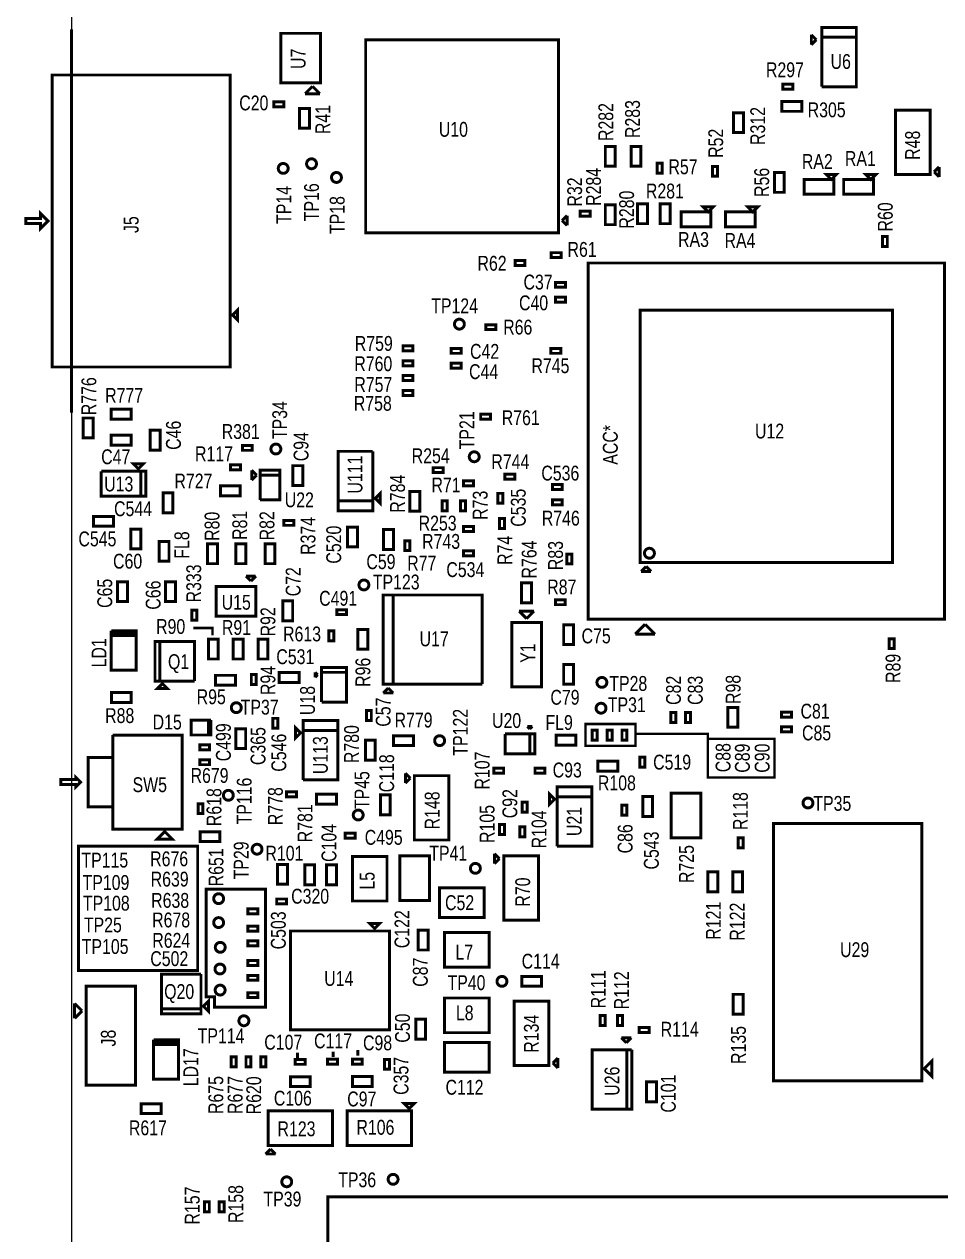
# Model space of a CAD drawing. Extents: x -19 to 106, y -45 to 160.
# Drawn here: x -6.2 to 40.8, y 55.1 to 117.2 of the extents above; entities that cross this region are included whole.
import ezdxf
from ezdxf.enums import TextEntityAlignment as Align

# ---------------------------------------------------------------- set-up
doc = ezdxf.new("R2010")
doc.units = 0
for name, color, linetype in [('BG_OUTLINE', 95, 'CONTINUOUS'), ('PG_ASSEMBLY_TOP', 120, 'CONTINUOUS'), ('RD_ASSEMBLY_TOP', 120, 'CONTINUOUS')]:
    doc.layers.add(name, color=color, linetype=linetype)

msp = doc.modelspace()

# ---------------------------------------------------------------- linework, layer by layer
at = {"layer": 'BG_OUTLINE'}
msp.add_lwpolyline([(-3.809746, -3.81), (81.190084, -3.81), (81.190084, 146.286728), (-3.809746, 146.286728)], close=True, dxfattribs=at)
at = {"layer": 'BG_OUTLINE', "const_width": 0.1524}
msp.add_lwpolyline([(-3.809746, 116.93906), (-3.809746, 97.25406)], dxfattribs=at)
at = {"layer": 'PG_ASSEMBLY_TOP'}
for points, const_width in [([(34.70529, 113.98504), (36.48329, 113.98504), (36.48329, 117.03304), (34.70529, 117.03304), (34.70529, 116.52504), (36.48329, 116.52504)], 0.1524), ([(8.967978, 114.188494), (8.967978, 116.728494), (6.935978, 116.728494), (6.935978, 114.188494), (8.967978, 114.188494)], 0.1524), ([(21.19757, 116.39296), (11.29157, 116.39296), (11.29157, 106.48696), (21.19757, 106.48696), (21.19757, 116.39296)], 0.1524), ([(34.17189, 116.65204), (34.17189, 116.14404)], 0.1524), ([(34.42589, 116.39804), (34.17189, 116.65204)], 0.1524), ([(34.17189, 116.14404), (34.42589, 116.39804)], 0.1524), ([(36.48329, 116.52504), (34.70529, 116.52504), (34.70529, 113.98504)], 0.1524), ([(4.334256, 114.58956), (4.334256, 99.60356), (-4.809744, 99.60356), (-4.809744, 114.58956), (4.334256, 114.58956)], 0.1524), ([(8.561578, 114.010694), (8.180578, 113.629694)], 0.1524), ([(8.180578, 113.629694), (8.942578, 113.629694)], 0.1524), ([(8.942578, 113.629694), (8.561578, 114.010694)], 0.1524), ([(32.708342, 113.8682), (33.216342, 113.8682), (33.216342, 114.1222), (32.708342, 114.1222), (32.708342, 113.8682)], 0.1524), ([(6.57987, 112.96396), (7.08787, 112.96396), (7.08787, 113.21796), (6.57987, 113.21796), (6.57987, 112.96396)], 0.1524), ([(32.6644, 112.7252), (33.6804, 112.7252), (33.6804, 113.2332), (32.6644, 113.2332), (32.6644, 112.7252)], 0.1524), ([(8.4074, 111.8616), (8.4074, 112.8776), (7.8994, 112.8776), (7.8994, 111.8616), (8.4074, 111.8616)], 0.1524), ([(30.1752, 112.649), (30.1752, 111.633), (30.6832, 111.633), (30.6832, 112.649), (30.1752, 112.649)], 0.1524), ([(40.27297, 112.789462), (38.49497, 112.789462), (38.49497, 109.487462), (40.27297, 109.487462), (40.27297, 112.789462)], 0.1524), ([(23.5966, 110.9218), (23.5966, 109.9058), (24.1046, 109.9058), (24.1046, 110.9218), (23.5966, 110.9218)], 0.1524), ([(24.9174, 110.9218), (24.9174, 109.9058), (25.4254, 109.9058), (25.4254, 110.9218), (24.9174, 110.9218)], 0.1524), ([(26.5176, 109.5502), (26.5176, 110.0582), (26.2636, 110.0582), (26.2636, 109.5502), (26.5176, 109.5502)], 0.1524), ([(29.101034, 109.899958), (29.101034, 109.391958), (29.355034, 109.391958), (29.355034, 109.899958), (29.101034, 109.899958)], 0.1524), ([(32.27705, 109.584236), (32.27705, 108.568236), (32.78505, 108.568236), (32.78505, 109.584236), (32.27705, 109.584236)], 0.1524), ([(35.45205, 109.482636), (34.94405, 109.482636), (35.19805, 109.228636), (35.45205, 109.482636)], 0.1524), ([(37.48405, 109.482636), (36.97605, 109.482636), (37.23005, 109.228636), (37.48405, 109.482636)], 0.1524), ([(40.73017, 109.868462), (40.47617, 109.614462)], 0.1524), ([(40.47617, 109.614462), (40.73017, 109.360462)], 0.1524), ([(40.73017, 109.360462), (40.73017, 109.868462)], 0.1524), ([(35.32505, 108.466636), (33.80105, 108.466636), (33.80105, 109.228636), (35.32505, 109.228636), (35.32505, 108.466636)], 0.1524), ([(37.35705, 108.466636), (35.83305, 108.466636), (35.83305, 109.228636), (37.35705, 109.228636), (37.35705, 108.466636)], 0.1524), ([(-5.019802, 107.09656), (-5.400802, 107.47756), (-5.400802, 107.22356), (-6.162802, 107.22356), (-6.162802, 106.96956), (-5.400802, 106.96956), (-5.400802, 106.71556), (-5.019802, 107.09656)], 0.1524), ([(22.308312, 107.346242), (22.816312, 107.346242), (22.816312, 107.600242), (22.308312, 107.600242), (22.308312, 107.346242)], 0.1524), ([(23.5966, 107.9246), (23.5966, 106.9086), (24.1046, 106.9086), (24.1046, 107.9246), (23.5966, 107.9246)], 0.1524), ([(25.2476, 107.9754), (25.2476, 106.9594), (25.7556, 106.9594), (25.7556, 107.9754), (25.2476, 107.9754)], 0.1524), ([(26.416, 107.9754), (26.416, 106.9594), (26.924, 106.9594), (26.924, 107.9754), (26.416, 107.9754)], 0.1524), ([(29.006546, 106.80319), (27.482546, 106.80319), (27.482546, 107.56519), (29.006546, 107.56519), (29.006546, 106.80319)], 0.1524), ([(29.133546, 107.81919), (28.625546, 107.81919), (28.879546, 107.56519), (29.133546, 107.81919)], 0.1524), ([(31.289498, 106.80319), (29.765498, 106.80319), (29.765498, 107.56519), (31.289498, 107.56519), (31.289498, 106.80319)], 0.1524), ([(31.416498, 107.81919), (30.908498, 107.81919), (31.162498, 107.56519), (31.416498, 107.81919)], 0.1524), ([(21.62937, 107.37596), (21.37537, 107.12196)], 0.1524), ([(21.37537, 107.12196), (21.62937, 106.86796)], 0.1524), ([(21.62937, 106.86796), (21.62937, 107.37596)], 0.1524), ([(38.0746, 105.791), (38.0746, 106.299), (37.8206, 106.299), (37.8206, 105.791), (38.0746, 105.791)], 0.1524), ([(18.960592, 104.81056), (19.468592, 104.81056), (19.468592, 105.06456), (18.960592, 105.06456), (18.960592, 104.81056)], 0.1524), ([(21.325078, 105.471468), (20.817078, 105.471468), (20.817078, 105.217468), (21.325078, 105.217468), (21.325078, 105.471468)], 0.1524), ([(41.00703, 86.653624), (41.00703, 104.941624), (22.71903, 104.941624), (22.71903, 86.653624), (41.00703, 86.653624)], 0.1524), ([(21.04517, 103.693468), (21.55317, 103.693468), (21.55317, 103.947468), (21.04517, 103.947468), (21.04517, 103.693468)], 0.1524), ([(21.55317, 103.185468), (21.04517, 103.185468), (21.04517, 102.931468), (21.55317, 102.931468), (21.55317, 103.185468)], 0.1524), ([(4.461256, 102.27056), (4.715256, 102.52456), (4.715256, 102.01656), (4.461256, 102.27056)], 0.1524), ([(38.33749, 89.56802), (38.33749, 102.52202), (25.38349, 102.52202), (25.38349, 89.56802), (38.33749, 89.56802)], 0.1524), ([(17.46377, 101.521006), (17.97177, 101.521006), (17.97177, 101.775006), (17.46377, 101.775006), (17.46377, 101.521006)], 0.1524), ([(13.716, 100.6856), (13.208, 100.6856), (13.208, 100.4316), (13.716, 100.4316), (13.716, 100.6856)], 0.1524), ([(16.18742, 100.558092), (15.67942, 100.558092), (15.67942, 100.304092), (16.18742, 100.304092), (16.18742, 100.558092)], 0.1524), ([(21.3106, 100.5586), (20.8026, 100.5586), (20.8026, 100.3046), (21.3106, 100.3046), (21.3106, 100.5586)], 0.1524), ([(13.716, 99.9236), (13.208, 99.9236), (13.208, 99.6696), (13.716, 99.6696), (13.716, 99.9236)], 0.1524), ([(16.18742, 99.796092), (15.67942, 99.796092), (15.67942, 99.542092), (16.18742, 99.542092), (16.18742, 99.796092)], 0.1524), ([(13.716, 99.1616), (13.208, 99.1616), (13.208, 98.9076), (13.716, 98.9076), (13.716, 99.1616)], 0.1524), ([(13.716, 98.3996), (13.208, 98.3996), (13.208, 98.1456), (13.716, 98.1456), (13.716, 98.3996)], 0.1524), ([(-3.2131, 96.985582), (-3.2131, 95.969582), (-2.7051, 95.969582), (-2.7051, 96.985582), (-3.2131, 96.985582)], 0.1524), ([(-1.76657, 96.9264), (-0.75057, 96.9264), (-0.75057, 97.4344), (-1.76657, 97.4344), (-1.76657, 96.9264)], 0.1524), ([(17.7038, 97.1804), (17.1958, 97.1804), (17.1958, 96.9264), (17.7038, 96.9264), (17.7038, 97.1804)], 0.1524), ([(0.7366, 95.34144), (0.7366, 96.35744), (0.2286, 96.35744), (0.2286, 95.34144), (0.7366, 95.34144)], 0.1524), ([(-1.76657, 95.59544), (-0.75057, 95.59544), (-0.75057, 96.10344), (-1.76657, 96.10344), (-1.76657, 95.59544)], 0.1524), ([(5.47116, 95.5802), (4.96316, 95.5802), (4.96316, 95.3262), (5.47116, 95.3262), (5.47116, 95.5802)], 0.1524), ([(11.6586, 95.2754), (11.6586, 92.7354), (9.8806, 92.7354)], 0.1524), ([(9.8806, 92.7354), (11.6586, 92.7354), (11.6586, 92.2274), (9.8806, 92.2274), (9.8806, 95.2754), (11.6586, 95.2754)], 0.1524), ([(-0.380746, 94.377256), (-0.126746, 94.631256), (-0.634746, 94.631256), (-0.380746, 94.377256)], 0.1524), ([(4.859528, 94.582996), (4.351528, 94.582996), (4.351528, 94.328996), (4.859528, 94.328996), (4.859528, 94.582996)], 0.1524), ([(8.061198, 93.523562), (8.061198, 94.539562), (7.553198, 94.539562), (7.553198, 93.523562), (8.061198, 93.523562)], 0.1524), ([(14.7574, 94.1832), (15.2654, 94.1832), (15.2654, 94.4372), (14.7574, 94.4372), (14.7574, 94.1832)], 0.1524), ([(-0.253746, 92.980256), (-0.253746, 94.250256), (-2.285746, 94.250256)], 0.1524), ([(-2.285746, 94.250256), (-2.285746, 92.980256), (0.000254, 92.980256), (0.000254, 94.250256), (-0.253746, 94.250256), (-0.253746, 92.980256)], 0.1524), ([(5.44195, 94.303596), (5.44195, 93.795596)], 0.1524), ([(5.69595, 94.049596), (5.44195, 94.303596)], 0.1524), ([(5.44195, 93.795596), (5.69595, 94.049596)], 0.1524), ([(5.87375, 92.779596), (6.88975, 92.779596), (6.88975, 94.303596), (5.87375, 94.303596), (5.87375, 94.049596), (6.88975, 94.049596)], 0.1524), ([(6.88975, 94.049596), (5.87375, 94.049596), (5.87375, 92.779596)], 0.1524), ([(16.32077, 93.500956), (16.82877, 93.500956), (16.82877, 93.754956), (16.32077, 93.754956), (16.32077, 93.500956)], 0.1524), ([(18.9484, 94.107), (18.4404, 94.107), (18.4404, 93.853), (18.9484, 93.853), (18.9484, 94.107)], 0.1524), ([(0.889, 93.1418), (0.889, 92.1258), (1.397, 92.1258), (1.397, 93.1418), (0.889, 93.1418)], 0.1524), ([(4.8514, 93.4974), (3.8354, 93.4974), (3.8354, 92.9894), (4.8514, 92.9894), (4.8514, 93.4974)], 0.1524), ([(11.7856, 92.8624), (12.0396, 92.6084), (12.0396, 93.1164), (11.7856, 92.8624)], 0.1524), ([(13.5636, 93.218), (13.5636, 92.202), (14.0716, 92.202), (14.0716, 93.218), (13.5636, 93.218)], 0.1524), ([(21.3868, 93.5736), (20.8788, 93.5736), (20.8788, 93.3196), (21.3868, 93.3196), (21.3868, 93.5736)], 0.1524), ([(15.2146, 92.7354), (15.2146, 92.2274), (15.4686, 92.2274), (15.4686, 92.7354), (15.2146, 92.7354)], 0.1524), ([(16.167862, 92.7354), (16.167862, 92.2274), (16.421862, 92.2274), (16.421862, 92.7354), (16.167862, 92.7354)], 0.1524), ([(18.0848, 93.119956), (18.0848, 92.611956), (18.3388, 92.611956), (18.3388, 93.119956), (18.0848, 93.119956)], 0.1524), ([(21.3868, 92.7862), (20.8788, 92.7862), (20.8788, 92.5322), (21.3868, 92.5322), (21.3868, 92.7862)], 0.1524), ([(-2.677922, 91.4273), (-1.661922, 91.4273), (-1.661922, 91.9353), (-2.677922, 91.9353), (-2.677922, 91.4273)], 0.1524), ([(-0.254, 90.2716), (-0.254, 91.2876), (-0.762, 91.2876), (-0.762, 90.2716), (-0.254, 90.2716)], 0.1524), ([(7.088632, 91.476576), (7.596632, 91.476576), (7.596632, 91.730576), (7.088632, 91.730576), (7.088632, 91.476576)], 0.1524), ([(10.8712, 90.3732), (10.8712, 91.3892), (10.3632, 91.3892), (10.3632, 90.3732), (10.8712, 90.3732)], 0.1524), ([(12.208256, 91.260168), (12.208256, 90.244168), (12.716256, 90.244168), (12.716256, 91.260168), (12.208256, 91.260168)], 0.1524), ([(16.82877, 91.414092), (16.32077, 91.414092), (16.32077, 91.160092), (16.82877, 91.160092), (16.82877, 91.414092)], 0.1524), ([(18.161, 91.821), (18.161, 91.313), (18.415, 91.313), (18.415, 91.821), (18.161, 91.821)], 0.1524), ([(0.687324, 90.654632), (0.687324, 89.638632), (1.195324, 89.638632), (1.195324, 90.654632), (0.687324, 90.654632)], 0.1524), ([(13.55217, 90.18016), (13.55217, 90.68816), (13.29817, 90.68816), (13.29817, 90.18016), (13.55217, 90.18016)], 0.1524), ([(3.683, 89.5096), (3.683, 90.5256), (3.175, 90.5256), (3.175, 89.5096), (3.683, 89.5096)], 0.1524), ([(5.140706, 89.5096), (5.140706, 90.5256), (4.632706, 90.5256), (4.632706, 89.5096), (5.140706, 89.5096)], 0.1524), ([(6.63575, 89.5096), (6.63575, 90.5256), (6.12775, 90.5256), (6.12775, 89.5096), (6.63575, 89.5096)], 0.1524), ([(16.82877, 90.17), (16.32077, 90.17), (16.32077, 89.916), (16.82877, 89.916), (16.82877, 90.17)], 0.1524), ([(21.877528, 89.493344), (21.877528, 90.001344), (21.623528, 90.001344), (21.623528, 89.493344), (21.877528, 89.493344)], 0.1524), ([(5.65277, 88.87206), (5.14477, 88.87206)], 0.1524), ([(5.14477, 88.87206), (5.39877, 88.61806)], 0.1524), ([(5.39877, 88.61806), (5.65277, 88.87206)], 0.1524), ([(25.68829, 89.36482), (25.43429, 89.11082)], 0.1524), ([(25.43429, 89.11082), (25.94229, 89.11082)], 0.1524), ([(25.94229, 89.11082), (25.68829, 89.36482)], 0.1524), ([(-0.935736, 87.568786), (-0.935736, 88.584786), (-1.443736, 88.584786), (-1.443736, 87.568786), (-0.935736, 87.568786)], 0.1524), ([(1.528064, 87.568786), (1.528064, 88.584786), (1.020064, 88.584786), (1.020064, 87.568786), (1.528064, 87.568786)], 0.1524), ([(3.62077, 88.33866), (3.62077, 86.81466), (5.65277, 86.81466), (5.65277, 88.33866), (3.62077, 88.33866)], 0.1524), ([(19.80565, 87.503), (19.80565, 88.519), (19.29765, 88.519), (19.29765, 87.503), (19.80565, 87.503)], 0.1524), ([(7.5438, 86.578694), (7.5438, 87.594694), (7.0358, 87.594694), (7.0358, 86.578694), (7.5438, 86.578694)], 0.1524), ([(17.277334, 83.328764), (17.277334, 87.900764), (12.197334, 87.900764), (12.197334, 83.328764), (12.705334, 83.328764), (12.705334, 87.900764)], 0.1524), ([(12.705334, 87.900764), (12.705334, 83.328764), (17.277334, 83.328764)], 0.1524), ([(21.540978, 87.659718), (21.032978, 87.659718), (21.032978, 87.405718), (21.540978, 87.405718), (21.540978, 87.659718)], 0.1524), ([(2.6162, 86.614), (2.6162, 87.122), (2.3622, 87.122), (2.3622, 86.614), (2.6162, 86.614)], 0.1524), ([(10.3124, 87.1474), (9.8044, 87.1474), (9.8044, 86.8934), (10.3124, 86.8934), (10.3124, 87.1474)], 0.1524), ([(19.17065, 87.06866), (19.55165, 86.68766)], 0.1524), ([(19.93265, 87.06866), (19.17065, 87.06866)], 0.1524), ([(19.55165, 86.68766), (19.93265, 87.06866)], 0.1524), ([(18.78965, 86.49716), (18.78965, 83.19516), (20.31365, 83.19516), (20.31365, 86.49716), (18.78965, 86.49716)], 0.1524), ([(21.96465, 85.35416), (21.96465, 86.37016), (21.45665, 86.37016), (21.45665, 85.35416), (21.96465, 85.35416)], 0.1524), ([(25.64003, 86.399624), (25.13203, 85.891624)], 0.1524), ([(26.14803, 85.891624), (25.64003, 86.399624)], 0.1524), ([(-1.76657, 86.071456), (-1.76657, 84.039456), (-0.49657, 84.039456), (-0.49657, 85.944456)], 0.1524), ([(-0.49657, 85.944456), (-0.49657, 85.817456), (-1.76657, 85.817456), (-1.76657, 85.944456), (-0.49657, 85.944456), (-0.49657, 86.071456), (-1.76657, 86.071456)], 0.1524), ([(3.429, 85.8266), (3.429, 86.2076), (2.4384, 86.2076)], 0.127), ([(9.651492, 85.5472), (9.651492, 86.0552), (9.397492, 86.0552), (9.397492, 85.5472), (9.651492, 85.5472)], 0.1524), ([(11.4046, 85.1154), (11.4046, 86.1314), (10.8966, 86.1314), (10.8966, 85.1154), (11.4046, 85.1154)], 0.1524), ([(25.13203, 85.891624), (26.14803, 85.891624)], 0.1524), ([(2.50825, 83.484212), (2.50825, 85.516212), (0.47625, 85.516212), (0.47625, 83.484212), (0.73025, 83.484212), (0.73025, 85.516212)], 0.1524), ([(0.73025, 85.516212), (0.73025, 83.484212), (2.50825, 83.484212)], 0.1524), ([(3.218434, 85.633052), (3.218434, 84.617052), (3.726434, 84.617052), (3.726434, 85.633052), (3.218434, 85.633052)], 0.1524), ([(4.4958, 85.633052), (4.4958, 84.617052), (5.0038, 84.617052), (5.0038, 85.633052), (4.4958, 85.633052)], 0.1524), ([(5.7658, 85.633052), (5.7658, 84.617052), (6.2738, 84.617052), (6.2738, 85.633052), (5.7658, 85.633052)], 0.1524), ([(38.41877, 85.15096), (38.41877, 85.65896), (38.16477, 85.65896), (38.16477, 85.15096), (38.41877, 85.15096)], 0.1524), ([(5.422646, 83.816698), (5.422646, 83.308698), (5.676646, 83.308698), (5.676646, 83.816698), (5.422646, 83.816698)], 0.1524), ([(6.858, 83.415632), (7.874, 83.415632), (7.874, 83.923632), (6.858, 83.923632), (6.858, 83.415632)], 0.1524), ([(8.70077, 83.93176), (8.70077, 83.67776)], 0.1524), ([(8.82777, 83.80476), (8.70077, 83.93176)], 0.1524), ([(8.70077, 83.67776), (8.82777, 83.80476)], 0.1524), ([(9.03097, 82.40776), (10.30097, 82.40776), (10.30097, 84.18576), (9.03097, 84.18576), (9.03097, 83.93176), (10.30097, 83.93176)], 0.1524), ([(10.30097, 83.93176), (9.03097, 83.93176), (9.03097, 82.40776)], 0.1524), ([(21.45665, 84.33816), (21.45665, 83.32216), (21.96465, 83.32216), (21.96465, 84.33816), (21.45665, 84.33816)], 0.1524), ([(0.85725, 83.357212), (0.60325, 83.103212), (1.11125, 83.103212), (0.85725, 83.357212)], 0.1524), ([(4.605782, 83.779106), (3.589782, 83.779106), (3.589782, 83.271106), (4.605782, 83.271106), (4.605782, 83.779106)], 0.1524), ([(-1.763014, 82.386678), (-0.747014, 82.386678), (-0.747014, 82.894678), (-1.763014, 82.894678), (-1.763014, 82.386678)], 0.1524), ([(12.451334, 83.125564), (12.197334, 82.871564)], 0.1524), ([(12.197334, 82.871564), (12.705334, 82.871564)], 0.1524), ([(12.705334, 82.871564), (12.451334, 83.125564)], 0.1524), ([(11.5824, 81.4578), (11.5824, 81.9658), (11.3284, 81.9658), (11.3284, 81.4578), (11.5824, 81.4578)], 0.1524), ([(29.88564, 82.13217), (29.88564, 81.11617), (30.39364, 81.11617), (30.39364, 82.13217), (29.88564, 82.13217)], 0.1524), ([(3.343148, 81.478628), (2.327148, 81.478628), (2.327148, 80.716628), (3.216148, 80.716628), (3.216148, 81.478628)], 0.1524), ([(3.216148, 81.478628), (3.216148, 80.716628), (3.343148, 80.716628), (3.343148, 81.478628)], 0.1524), ([(6.7818, 81.0641), (6.7818, 81.5721), (6.5278, 81.5721), (6.5278, 81.0641), (6.7818, 81.0641)], 0.1524), ([(8.0772, 78.411832), (9.8552, 78.411832), (9.8552, 81.459832), (8.0772, 81.459832), (8.0772, 80.951832), (9.8552, 80.951832)], 0.1524), ([(26.95575, 81.8642), (26.95575, 81.3562), (27.20975, 81.3562), (27.20975, 81.8642), (26.95575, 81.8642)], 0.1524), ([(27.71775, 81.8642), (27.71775, 81.3562), (27.97175, 81.3562), (27.97175, 81.8642), (27.71775, 81.8642)], 0.1524), ([(32.639508, 81.63814), (33.147508, 81.63814), (33.147508, 81.89214), (32.639508, 81.89214), (32.639508, 81.63814)], 0.1524), ([(-1.692148, 77.027532), (-1.692148, 79.567532), (-2.962148, 79.567532), (-2.962148, 77.027532), (-1.692148, 77.027532), (-1.692148, 75.884532), (1.863852, 75.884532), (1.863852, 80.710532), (-1.692148, 80.710532)], 0.1524), ([(-1.692148, 80.710532), (-1.692148, 77.027532)], 0.1524), ([(4.6228, 81.03489), (4.6228, 80.01889), (5.1308, 80.01889), (5.1308, 81.03489), (4.6228, 81.03489)], 0.1524), ([(7.9502, 80.824832), (7.6962, 81.078832), (7.6962, 80.570832), (7.9502, 80.824832)], 0.1524), ([(9.8552, 80.951832), (8.0772, 80.951832), (8.0772, 78.411832)], 0.1524), ([(18.447512, 80.769968), (18.447512, 79.753968), (19.971512, 79.753968), (19.971512, 80.769968), (19.717512, 80.769968), (19.717512, 79.753968)], 0.1524), ([(19.717512, 79.753968), (19.717512, 80.769968), (18.447512, 80.769968)], 0.1524), ([(19.844512, 81.150968), (19.590512, 81.150968)], 0.1524), ([(19.590512, 81.150968), (19.717512, 81.023968)], 0.1524), ([(19.717512, 81.023968), (19.844512, 81.150968)], 0.1524), ([(21.065744, 80.19796), (22.081744, 80.19796), (22.081744, 80.70596), (21.065744, 80.70596), (21.065744, 80.19796)], 0.1524), ([(24.8158, 81.28), (22.5806, 81.28), (22.5806, 80.1624), (25.146, 80.1624), (25.146, 81.28), (24.8158, 81.28)], 0.127), ([(23.18131, 80.455262), (23.18131, 80.963262), (22.92731, 80.963262), (22.92731, 80.455262), (23.18131, 80.455262)], 0.1524), ([(23.94331, 80.455262), (23.94331, 80.963262), (23.68931, 80.963262), (23.68931, 80.455262), (23.94331, 80.455262)], 0.1524), ([(24.70531, 80.455262), (24.70531, 80.963262), (24.45131, 80.963262), (24.45131, 80.455262), (24.70531, 80.455262)], 0.1524), ([(25.146, 80.777334), (28.8544, 80.777334), (28.8544, 80.518)], 0.127), ([(32.639508, 80.87614), (33.147508, 80.87614), (33.147508, 81.13014), (32.639508, 81.13014), (32.639508, 80.87614)], 0.1524), ([(3.279648, 80.208628), (2.771648, 80.208628), (2.771648, 79.954628), (3.279648, 79.954628), (3.279648, 80.208628)], 0.1524), ([(11.2776, 80.443832), (11.2776, 79.427832), (11.7856, 79.427832), (11.7856, 80.443832), (11.2776, 80.443832)], 0.1524), ([(12.7254, 80.171798), (13.7414, 80.171798), (13.7414, 80.679798), (12.7254, 80.679798), (12.7254, 80.171798)], 0.1524), ([(29.21, 80.518), (32.2834, 80.518), (32.2834, 78.5368), (28.8544, 78.5368), (28.8544, 80.518), (29.21, 80.518)], 0.127), ([(25.6286, 79.0702), (25.6286, 79.5782), (25.3746, 79.5782), (25.3746, 79.0702), (25.6286, 79.0702)], 0.1524), ([(3.279648, 79.446628), (2.771648, 79.446628), (2.771648, 79.192628), (3.279648, 79.192628), (3.279648, 79.446628)], 0.1524), ([(17.869154, 78.756002), (18.377154, 78.756002), (18.377154, 79.010002), (17.869154, 79.010002), (17.869154, 78.756002)], 0.1524), ([(20.493228, 79.010002), (19.985228, 79.010002), (19.985228, 78.756002), (20.493228, 78.756002), (20.493228, 79.010002)], 0.1524), ([(23.2156, 78.867), (24.2316, 78.867), (24.2316, 79.375), (23.2156, 79.375), (23.2156, 78.867)], 0.1524), ([(-3.343148, 78.297532), (-3.597148, 78.551532), (-3.597148, 78.424532), (-4.359148, 78.424532), (-4.359148, 78.170532), (-3.597148, 78.170532), (-3.597148, 78.043532), (-3.343148, 78.297532)], 0.1524), ([(13.333222, 78.755494), (13.333222, 78.247494)], 0.1524), ([(13.587222, 78.501494), (13.333222, 78.755494)], 0.1524), ([(13.333222, 78.247494), (13.587222, 78.501494)], 0.1524), ([(13.790422, 75.326494), (15.568422, 75.326494), (15.568422, 78.628494), (13.790422, 78.628494), (13.790422, 75.326494)], 0.1524), ([(7.232396, 77.5462), (7.740396, 77.5462), (7.740396, 77.8002), (7.232396, 77.8002), (7.232396, 77.5462)], 0.1524), ([(9.788652, 77.6732), (8.772652, 77.6732), (8.772652, 77.1652), (9.788652, 77.1652), (9.788652, 77.6732)], 0.1524), ([(12.048236, 77.638148), (12.048236, 76.622148), (12.556236, 76.622148), (12.556236, 77.638148), (12.048236, 77.638148)], 0.1524), ([(20.99056, 77.419454), (20.73656, 77.673454), (20.73656, 77.165454), (20.99056, 77.419454)], 0.1524), ([(21.11756, 75.006454), (22.89556, 75.006454), (22.89556, 78.054454), (21.11756, 78.054454), (21.11756, 77.546454), (22.89556, 77.546454)], 0.1524), ([(26.9748, 77.724), (26.9748, 75.438), (28.4988, 75.438), (28.4988, 77.724), (26.9748, 77.724)], 0.1524), ([(2.685034, 77.1906), (2.685034, 76.6826), (2.939034, 76.6826), (2.939034, 77.1906), (2.685034, 77.1906)], 0.1524), ([(19.323558, 77.267816), (19.323558, 76.759816), (19.577558, 76.759816), (19.577558, 77.267816), (19.323558, 77.267816)], 0.1524), ([(22.89556, 77.546454), (21.11756, 77.546454), (21.11756, 75.006454)], 0.1524), ([(24.695404, 76.599542), (24.695404, 77.107542), (24.441404, 77.107542), (24.441404, 76.599542), (24.695404, 76.599542)], 0.1524), ([(26.0223, 76.540614), (26.0223, 77.556614), (25.5143, 77.556614), (25.5143, 76.540614), (26.0223, 76.540614)], 0.1524), ([(0.974852, 75.757532), (1.355852, 75.376532), (0.593852, 75.376532), (0.974852, 75.757532)], 0.1524), ([(2.794, 75.243436), (3.81, 75.243436), (3.81, 75.751436), (2.794, 75.751436), (2.794, 75.243436)], 0.1524), ([(18.161, 76.1238), (18.161, 75.6158), (18.415, 75.6158), (18.415, 76.1238), (18.161, 76.1238)], 0.1524), ([(19.4564, 75.4888), (19.4564, 75.9968), (19.2024, 75.9968), (19.2024, 75.4888), (19.4564, 75.4888)], 0.1524), ([(39.84371, 62.96152), (32.22371, 62.96152), (32.22371, 76.16952), (39.84371, 76.16952), (39.84371, 62.96152)], 0.1524), ([(10.753852, 75.675236), (10.245852, 75.675236), (10.245852, 75.421236), (10.753852, 75.421236), (10.753852, 75.675236)], 0.1524), ([(30.67431, 74.925428), (30.67431, 75.433428), (30.42031, 75.433428), (30.42031, 74.925428), (30.67431, 74.925428)], 0.1524), ([(2.667, 68.6308), (-3.4544, 68.6308), (-3.4544, 75.0062), (2.667, 75.0062), (2.667, 68.6308)], 0.1524), ([(12.386564, 72.196452), (12.386564, 74.482452), (10.608564, 74.482452), (10.608564, 72.196452), (12.386564, 72.196452)], 0.1524), ([(13.046964, 74.507852), (13.046964, 72.221852), (14.570964, 72.221852), (14.570964, 74.507852), (13.046964, 74.507852)], 0.1524), ([(17.905222, 74.618596), (17.905222, 74.110596)], 0.1524), ([(18.159222, 74.364596), (17.905222, 74.618596)], 0.1524), ([(18.387822, 71.214996), (20.165822, 71.214996), (20.165822, 74.516996), (18.387822, 74.516996), (18.387822, 71.214996)], 0.1524), ([(7.274052, 73.059036), (7.274052, 74.075036), (6.766052, 74.075036), (6.766052, 73.059036), (7.274052, 73.059036)], 0.1524), ([(8.671052, 73.033636), (8.671052, 74.049636), (8.163052, 74.049636), (8.163052, 73.033636), (8.671052, 73.033636)], 0.1524), ([(9.788652, 73.033636), (9.788652, 74.049636), (9.280652, 74.049636), (9.280652, 73.033636), (9.788652, 73.033636)], 0.1524), ([(17.905222, 74.110596), (18.159222, 74.364596)], 0.1524), ([(28.865068, 73.686416), (28.865068, 72.670416), (29.373068, 72.670416), (29.373068, 73.686416), (28.865068, 73.686416)], 0.1524), ([(30.643068, 72.670416), (30.643068, 73.686416), (30.135068, 73.686416), (30.135068, 72.670416), (30.643068, 72.670416)], 0.1524), ([(3.0988, 72.7964), (6.1468, 72.7964), (6.1468, 66.7512), (3.5306, 66.7512), (3.5306, 67.2846), (3.0988, 67.2846), (3.0988, 72.7964)], 0.1524), ([(17.371822, 72.865996), (15.085822, 72.865996), (15.085822, 71.341996), (17.371822, 71.341996), (17.371822, 72.865996)], 0.1524), ([(7.230364, 72.298052), (6.722364, 72.298052), (6.722364, 72.044052), (7.230364, 72.044052), (7.230364, 72.298052)], 0.1524), ([(5.242052, 71.54164), (5.750052, 71.54164), (5.750052, 71.79564), (5.242052, 71.79564), (5.242052, 71.54164)], 0.1524), ([(5.242052, 70.65264), (5.750052, 70.65264), (5.750052, 70.90664), (5.242052, 70.90664), (5.242052, 70.65264)], 0.1524), ([(11.755882, 70.783704), (12.009882, 71.037704), (11.501882, 71.037704), (11.755882, 70.783704)], 0.1524), ([(5.242052, 69.89064), (5.750052, 69.89064), (5.750052, 70.14464), (5.242052, 70.14464), (5.242052, 69.89064)], 0.1524), ([(7.437882, 70.656704), (7.437882, 65.576704), (12.517882, 65.576704), (12.517882, 70.656704), (7.437882, 70.656704)], 0.1524), ([(14.494764, 69.681852), (14.494764, 70.697852), (13.986764, 70.697852), (13.986764, 69.681852), (14.494764, 69.681852)], 0.1524), ([(15.339822, 68.801996), (17.625822, 68.801996), (17.625822, 70.579996), (15.339822, 70.579996), (15.339822, 68.801996)], 0.1524), ([(5.242052, 68.88734), (5.750052, 68.88734), (5.750052, 69.14134), (5.242052, 69.14134), (5.242052, 68.88734)], 0.1524), ([(0.80518, 66.66611), (2.83718, 66.66611), (2.83718, 68.44411)], 0.1524), ([(2.83718, 68.44411), (0.80518, 68.44411), (0.80518, 66.41211), (2.83718, 66.41211), (2.83718, 66.66611), (0.80518, 66.66611)], 0.1524), ([(5.750052, 68.37934), (5.242052, 68.37934), (5.242052, 68.12534), (5.750052, 68.12534), (5.750052, 68.37934)], 0.1524), ([(20.32, 68.326), (19.304, 68.326), (19.304, 67.818), (20.32, 67.818), (20.32, 68.326)], 0.1524), ([(-0.525018, 62.747652), (-0.525018, 67.827652), (-3.065018, 67.827652), (-3.065018, 62.747652), (-0.525018, 62.747652)], 0.1524), ([(2.96418, 66.79311), (3.21818, 66.53911), (3.21818, 67.04711), (2.96418, 66.79311)], 0.1524), ([(5.750052, 67.49034), (5.242052, 67.49034), (5.242052, 67.23634), (5.750052, 67.23634), (5.750052, 67.49034)], 0.1524), ([(15.339822, 65.439036), (17.625822, 65.439036), (17.625822, 67.217036), (15.339822, 67.217036), (15.339822, 65.439036)], 0.1524), ([(20.701, 67.056), (18.923, 67.056), (18.923, 63.754), (20.701, 63.754), (20.701, 67.056)], 0.1524), ([(30.16631, 67.40652), (30.16631, 66.39052), (30.67431, 66.39052), (30.67431, 67.40652), (30.16631, 67.40652)], 0.1524), ([(-3.649218, 66.176652), (-3.649218, 66.938652)], 0.1524), ([(-3.649218, 66.938652), (-3.268218, 66.557652)], 0.1524), ([(-3.268218, 66.557652), (-3.649218, 66.176652)], 0.1524), ([(13.859764, 66.125852), (13.859764, 65.109852), (14.367764, 65.109852), (14.367764, 66.125852), (13.859764, 66.125852)], 0.1524), ([(23.58898, 65.806828), (23.58898, 66.314828), (23.33498, 66.314828), (23.33498, 65.806828), (23.58898, 65.806828)], 0.1524), ([(24.47798, 65.806828), (24.47798, 66.314828), (24.22398, 66.314828), (24.22398, 65.806828), (24.47798, 65.806828)], 0.1524), ([(24.416004, 65.172082), (24.670004, 64.918082)], 0.1524), ([(24.924004, 65.172082), (24.416004, 65.172082)], 0.1524), ([(24.670004, 64.918082), (24.924004, 65.172082)], 0.1524), ([(25.844754, 65.696338), (25.336754, 65.696338), (25.336754, 65.442338), (25.844754, 65.442338), (25.844754, 65.696338)], 0.1524), ([(0.4064, 65.078864), (0.4064, 63.046864), (1.6764, 63.046864), (1.6764, 64.951864)], 0.1524), ([(1.6764, 64.951864), (1.6764, 64.824864), (0.4064, 64.824864), (0.4064, 64.951864), (1.6764, 64.951864), (1.6764, 65.078864), (0.4064, 65.078864)], 0.1524), ([(17.625822, 64.931036), (15.339822, 64.931036), (15.339822, 63.407036), (17.625822, 63.407036), (17.625822, 64.931036)], 0.1524), ([(24.949404, 64.562482), (24.949404, 61.514482), (22.917404, 61.514482), (22.917404, 64.562482), (24.695404, 64.562482), (24.695404, 61.514482)], 0.1524), ([(24.695404, 61.514482), (24.695404, 64.562482), (24.949404, 64.562482)], 0.1524), ([(4.639818, 63.686436), (4.639818, 64.194436), (4.385818, 64.194436), (4.385818, 63.686436), (4.639818, 63.686436)], 0.1524), ([(5.401818, 63.686436), (5.401818, 64.194436), (5.147818, 64.194436), (5.147818, 63.686436), (5.401818, 63.686436)], 0.1524), ([(5.909818, 64.194436), (5.909818, 63.686436), (6.163818, 63.686436), (6.163818, 64.194436), (5.909818, 64.194436)], 0.1524), ([(8.187436, 64.067182), (7.679436, 64.067182), (7.679436, 63.813182), (8.187436, 63.813182), (8.187436, 64.067182)], 0.1524), ([(7.874, 64.1858), (7.7978, 64.1858), (7.7978, 64.4144)], 0.1524), ([(9.338564, 63.821818), (9.846564, 63.821818), (9.846564, 64.075818), (9.338564, 64.075818), (9.338564, 63.821818)], 0.1524), ([(9.6266, 64.1858), (9.6266, 64.4652)], 0.1524), ([(10.608564, 63.821818), (11.116564, 63.821818), (11.116564, 64.075818), (10.608564, 64.075818), (10.608564, 63.821818)], 0.1524), ([(10.8966, 64.262), (10.8966, 64.4652), (10.9728, 64.4652)], 0.1524), ([(12.259818, 64.067436), (12.259818, 63.559436), (12.513818, 63.559436), (12.513818, 64.067436), (12.259818, 64.067436)], 0.1524), ([(21.1582, 64.135), (20.9042, 63.881)], 0.1524), ([(21.1582, 63.627), (21.1582, 64.135)], 0.1524), ([(40.35171, 63.21552), (40.35171, 63.97752), (39.97071, 63.59652), (40.35171, 63.21552)], 0.1524), ([(20.9042, 63.881), (21.1582, 63.627)], 0.1524), ([(7.425436, 62.670182), (8.441436, 62.670182), (8.441436, 63.178182), (7.425436, 63.178182), (7.425436, 62.670182)], 0.1524), ([(11.624564, 63.186818), (10.608564, 63.186818), (10.608564, 62.678818), (11.624564, 62.678818), (11.624564, 63.186818)], 0.1524), ([(26.219404, 61.895482), (26.219404, 62.911482), (25.711404, 62.911482), (25.711404, 61.895482), (26.219404, 61.895482)], 0.1524), ([(0.785368, 61.791088), (-0.230632, 61.791088), (-0.230632, 61.283088), (0.785368, 61.283088), (0.785368, 61.791088)], 0.1524), ([(13.52169, 61.547756), (13.77569, 61.801756), (13.26769, 61.801756), (13.52169, 61.547756)], 0.1524), ([(9.58469, 59.642756), (9.58469, 61.420756), (6.28269, 61.420756), (6.28269, 59.642756), (9.58469, 59.642756)], 0.1524), ([(10.34669, 61.420756), (10.34669, 59.642756), (13.64869, 59.642756), (13.64869, 61.420756), (10.34669, 61.420756)], 0.1524), ([(6.40969, 59.464956), (6.15569, 59.210956)], 0.1524), ([(6.15569, 59.210956), (6.66369, 59.210956)], 0.1524), ([(6.66369, 59.210956), (6.40969, 59.464956)], 0.1524), ([(3.26517, 56.245252), (3.26517, 56.753252), (3.01117, 56.753252), (3.01117, 56.245252), (3.26517, 56.245252)], 0.1524), ([(4.02717, 56.245252), (4.02717, 56.753252), (3.77317, 56.753252), (3.77317, 56.245252), (4.02717, 56.245252)], 0.1524), ([(44.660058, 57.009538), (9.354058, 57.009538), (9.354058, 52.183538), (44.660058, 52.183538), (44.660058, 57.009538)], 0.1524)]:
    msp.add_lwpolyline(points, dxfattribs=dict(at, const_width=const_width))
at = {"layer": 'PG_ASSEMBLY_TOP', "const_width": 0.1524}
for points in [[(7.312914, 109.797088, 1), (6.804914, 109.797088, 1), (7.312914, 109.797088)], [(8.766048, 110.0328, 1), (8.258048, 110.0328, 1), (8.766048, 110.0328)], [(10.04697, 109.33176, 1), (9.53897, 109.33176, 1), (10.04697, 109.33176)], [(16.3576, 101.8032, 1), (15.8496, 101.8032, 1), (16.3576, 101.8032)], [(6.935724, 95.394272, 1), (6.427724, 95.394272, 1), (6.935724, 95.394272)], [(17.1196, 94.996, 1), (16.6116, 94.996, 1), (17.1196, 94.996)], [(26.114502, 90.045032, 0.99991), (25.606502, 90.045286, 1.00009), (26.114502, 90.045032)], [(11.4554, 88.4174, 1), (10.9474, 88.4174, 1), (11.4554, 88.4174)], [(23.673562, 83.416902, 1), (23.165562, 83.416902, 1), (23.673562, 83.416902)], [(4.9022, 82.1182, 1), (4.3942, 82.1182, 1), (4.9022, 82.1182)], [(23.62962, 82.090514, 1), (23.12162, 82.090514, 1), (23.62962, 82.090514)], [(15.3416, 80.425798, 1), (14.8336, 80.425798, 1), (15.3416, 80.425798)], [(4.4958, 77.6224, 1), (3.9878, 77.6224, 1), (4.4958, 77.6224)], [(34.25317, 77.22616, 1), (33.74517, 77.22616, 1), (34.25317, 77.22616)], [(11.162792, 76.609956, 1), (10.654792, 76.609956, 1), (11.162792, 76.609956)], [(5.969, 74.8538, 1), (5.461, 74.8538, 1), (5.969, 74.8538)], [(17.180052, 73.871836, 1), (16.672052, 73.871836, 1), (17.180052, 73.871836)], [(3.996436, 72.315832, 1), (3.488436, 72.315832, 1), (3.996436, 72.315832)], [(3.996436, 71.088758, 1), (3.488436, 71.088758, 1), (3.996436, 71.088758)], [(4.079748, 69.818758, 1), (3.571748, 69.818758, 1), (4.079748, 69.818758)], [(4.064, 68.707, 1), (3.556, 68.707, 1), (4.064, 68.707)], [(18.542, 68.072, 1), (18.034, 68.072, 1), (18.542, 68.072)], [(4.073652, 67.623436, 1), (3.565652, 67.623436, 1), (4.073652, 67.623436)], [(5.292852, 66.048636, 1), (4.784852, 66.048636, 1), (5.292852, 66.048636)], [(7.493, 57.785, 1), (6.985, 57.785, 1), (7.493, 57.785)], [(12.954, 57.912, 1), (12.446, 57.912, 1), (12.954, 57.912)]]:
    msp.add_lwpolyline(points, format="xyb", dxfattribs=at)

# ---------------------------------------------------------------- texts
at = {"layer": 'RD_ASSEMBLY_TOP', "width": 0.8}
for s, p in [('U7', (8.205978, 114.899694)), ('R282', (24.003, 111.2012)), ('R283', (25.3746, 111.3536)), ('R41', (9.4742, 111.5568)), ('R312', (31.8008, 110.998)), ('R48', (39.751, 110.236)), ('R284', (23.368, 107.8738)), ('R56', (32.004, 108.331)), ('TP14', (7.4676, 106.945938)), ('TP16', (8.893048, 107.0864)), ('TP18', (10.2108, 106.426)), ('R280', (25.0698, 106.7054)), ('J5', (-0.364998, 106.47934)), ('R776', (-2.54, 97.1296)), ('TP34', (7.25932, 95.899732)), ('TP21', (16.8656, 95.377)), ('C46', (1.8034, 95.3516)), ('ACC*', (24.2316, 94.5896)), ('C94', (8.3566, 94.7674)), ('R784', (13.3096, 92.1258)), ('R80', (3.7846, 90.678)), ('R81', (5.207, 90.7288)), ('R82', (6.604, 90.7034)), ('C520', (10.033, 89.5096)), ('FL8', (2.2352, 89.7636)), ('R764', (20.066, 88.7476)), ('C72', (7.9502, 87.8332)), ('C65', (-1.723136, 87.238586)), ('C66', (0.762, 87.1474)), ('R92', (6.6548, 85.7758)), ('LD1', (-2.01803, 84.184744)), ('Y1', (19.99615, 84.41944)), ('R96', (11.5316, 83.185)), ('R98', (30.54096, 82.30743)), ('U18', (8.6868, 81.7372)), ('TP122', (16.5354, 79.6544)), ('C365', (6.1468, 79.1718)), ('R780', (10.9474, 79.2734)), ('C118', (12.7508, 77.7748)), ('TP116', (5.4356, 76.1238)), ('TP45', (11.4808, 76.9112)), ('R148', (15.0876, 75.8698)), ('R781', (8.5598, 75.2094)), ('C104', (9.788652, 74.202036)), ('TP29', (5.2832, 73.3044)), ('C543', (26.3398, 73.8124)), ('R651', (3.9878, 72.9488)), ('L5', (11.751564, 72.780652)), ('R70', (19.7358, 71.9074)), ('R121', (29.52369, 70.21068)), ('C122', (13.5382, 69.7738)), ('R122', (30.74289, 70.15988)), ('C87', (14.478, 67.7926)), ('C50', (13.5636, 64.9224)), ('R134', (20.17903, 64.407542)), ('J8', (-1.541018, 64.728852)), ('R135', (30.8102, 63.8302)), ('LD17', (2.6924, 62.6872)), ('U26', (24.3205, 62.20079)), ('C101', (27.210004, 61.336682))]:
    msp.add_text(s, height=0.762, rotation=90, dxfattribs=at).set_placement(p)
for s, p in [('U6', (35.68192, 114.90198)), ('R297', (32.8168, 114.4778)), ('C20', (5.5499, 112.776)), ('R57', (27.5844, 109.4994)), ('R61', (22.4028, 105.2576)), ('R62', (17.78, 104.5464)), ('C37', (20.1422, 103.5812)), ('C40', (19.9136, 102.5144)), ('R66', (19.1008, 101.2698)), ('R759', (11.7094, 100.4316)), ('C42', (17.399, 100.0252)), ('R760', (11.684, 99.3902)), ('R745', (20.7772, 99.2886)), ('C44', (17.3482, 98.9838)), ('R757', (11.684, 98.3234)), ('R758', (11.6586, 97.3582)), ('R761', (19.2532, 96.6216)), ('R381', (4.8768, 95.9104)), ('U12', (32.0294, 95.9358)), ('R117', (3.5052, 94.7674)), ('R254', (14.6304, 94.6658)), ('R744', (18.7198, 94.361)), ('C536', (21.2852, 93.7768)), ('R71', (15.4178, 93.1672)), ('R253', (14.986, 91.2114)), ('R746', (21.3106, 91.4654)), ('R743', (15.1638, 90.2716)), ('R77', (14.1732, 89.154)), ('C534', (16.4084, 88.8238)), ('R87', (21.3614, 87.9348)), ('U15', (4.6482, 87.1474)), ('C491', (9.8806, 87.3506)), ('R613', (8.025384, 85.5218)), ('U17', (14.8082, 85.2678)), ('C81', (34.3662, 81.5594)), ('C85', (34.4424, 80.4418)), ('C519', (27.0256, 78.9432)), ('R679', (3.2766, 78.2574)), ('C93', (21.6408, 78.5368)), ('C495', (12.2174, 75.0824)), ('R676', (1.203452, 73.98004)), ('R639', (1.228852, 72.93864)), ('R638', (1.254252, 71.84644)), ('R678', (1.305052, 70.84314)), ('R624', (1.311148, 69.79666)), ('C502', (1.209548, 68.85686)), ('U29', (36.3982, 69.3166)), ('U14', (9.912096, 67.839082)), ('R114', (27.41295, 65.232534)), ('C107', (7.0612, 64.5668)), ('C117', (9.617964, 64.634618)), ('C98', (11.903964, 64.533018))]:
    msp.add_text(s, height=0.762, dxfattribs=at).set_placement(p, align=Align.CENTER)
for s, p in [('R305', (33.9852, 112.4204)), ('U10', (15.04823, 111.41964)), ('RA1', (35.89655, 109.922564)), ('RA2', (33.68675, 109.770164)), ('R281', (25.6794, 108.2548)), ('RA3', (27.3304, 105.7656)), ('RA4', (29.718, 105.7148)), ('TP124', (14.6558, 102.362)), ('R777', (-2.0828, 97.7646)), ('C47', (-2.286, 94.615)), ('U13', (-2.1336, 93.218)), ('R727', (1.4732, 93.3704)), ('C544', (-1.6256, 91.948)), ('U22', (7.1374, 92.4052)), ('C545', (-3.4544, 90.3986)), ('C60', (-1.6764, 89.2556)), ('C59', (11.3284, 89.2302)), ('TP123', (11.6586, 88.1888)), ('R90', (0.5334, 85.9028)), ('R91', (3.9116, 85.852)), ('C75', (22.3774, 85.4202)), ('C531', (6.7056, 84.3534)), ('Q1', (1.143, 84.0994)), ('TP28', (23.7998, 82.9818)), ('R95', (2.6162, 82.296)), ('C79', (20.7772, 82.2706)), ('TP31', (23.7236, 81.8896)), ('R88', (-2.0828, 81.3308)), ('TP37', (4.8768, 81.7626)), ('D15', (0.3556, 81.0006)), ('R779', (12.7762, 81.1022)), ('U20', (17.78, 81.0768)), ('FL9', (20.5232, 80.9752)), ('SW5', (-0.675132, 77.784452)), ('R108', (23.2156, 77.8764)), ('TP35', (34.27603, 76.82484)), ('TP115', (-3.302, 73.914)), ('R101', (6.1468, 74.2696)), ('TP41', (14.556994, 74.269092)), ('TP109', (-3.242564, 72.765158)), ('C320', (7.4676, 72.0598)), ('TP108', (-3.2258, 71.7042)), ('C52', (15.367, 71.7296)), ('TP25', (-3.175, 70.5866)), ('TP105', (-3.285236, 69.478652)), ('L7', (15.903702, 69.184774)), ('C114', (19.30146, 68.72605)), ('TP40', (15.493492, 67.624452)), ('Q20', (0.94742, 67.16649)), ('L8', (15.924022, 66.074036)), ('TP114', (2.667, 64.897)), ('C112', (15.3924, 62.2554)), ('C106', (6.5786, 61.6966)), ('C97', (10.346436, 61.654182)), ('R617', (-0.8636, 60.1726)), ('R123', (6.76656, 60.123578)), ('R106', (10.81786, 60.199778)), ('TP36', (9.8806, 57.5056)), ('TP39', (6.04393, 56.51881))]:
    msp.add_text(s, height=0.762, dxfattribs=at).set_placement(p)
for s, p in [('R52', (29.645864, 111.083598)), ('R32', (22.4028, 108.585)), ('R60', (38.35019, 107.305856)), ('U111', (11.1252, 94.0816)), ('R73', (17.5514, 92.5068)), ('C535', (19.5072, 92.3798)), ('R374', (8.7122, 90.932)), ('R74', (18.8214, 90.1954)), ('R83', (21.420328, 89.925144)), ('R333', (2.8448, 88.4936)), ('R89', (38.74897, 84.13496)), ('R94', (6.6548, 83.5152)), ('C82', (27.47645, 83.0072)), ('C83', (28.59405, 83.0072)), ('C57', (12.573, 81.8896)), ('C499', (4.3688, 80.3402)), ('C546', (7.2136, 79.8068)), ('U113', (9.3472, 79.6798)), ('C88', (30.0228, 79.5528)), ('C89', (31.0134, 79.5274)), ('C90', (32.0294, 79.5274)), ('R107', (17.653, 78.8924)), ('R618', (3.8862, 77.0128)), ('R778', (7.0358, 77.0636)), ('C92', (19.0754, 77.1906)), ('R118', (30.9118, 76.8096)), ('R105', (17.907, 76.1492)), ('R104', (20.574, 75.8698)), ('U21', (22.3774, 76.2762)), ('C86', (24.9936, 75.3872)), ('R725', (28.1432, 74.0918)), ('C503', (7.1882, 70.6882)), ('R111', (23.61438, 67.661028)), ('R112', (24.80818, 67.610228)), ('C357', (13.4874, 63.2206)), ('R675', (3.979418, 62.238636)), ('R677', (4.970018, 62.238636)), ('R620', (5.926582, 62.221364)), ('R157', (2.7686, 56.5658)), ('R158', (5.0038, 56.642))]:
    msp.add_text(s, height=0.762, rotation=90, dxfattribs=at).set_placement(p, align=Align.CENTER)

doc.saveas('drawing.dxf')
